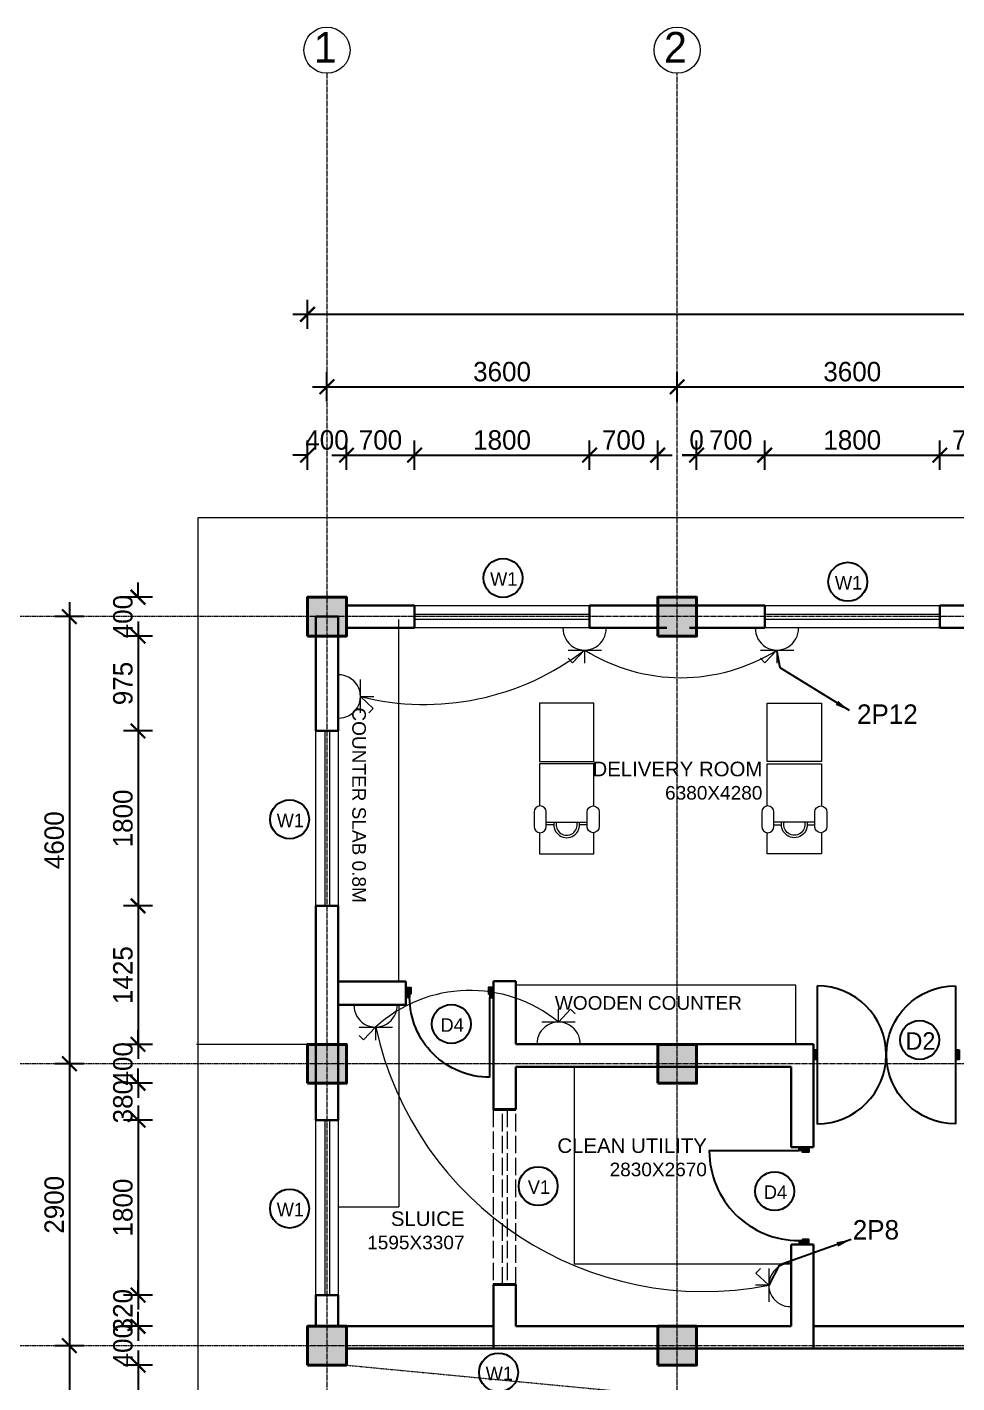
# Model space of a CAD drawing. Header units: inches. Extents: x -3071 to 2534411, y -17796 to 388172.
# Drawn here: x 1665563 to 1675120, y 304814 to 318760 of the extents above; entities that cross this region are included whole.
import ezdxf
from ezdxf.enums import TextEntityAlignment as Align

# ---------------------------------------------------------------- set-up
doc = ezdxf.new("R2010")
doc.units = ezdxf.units.IN
doc.header["$MEASUREMENT"] = 0
for name, pattern in [('ACAD_ISO08W100', [36, 24, -3, 6, -3]), ('DASHDOT2', [12.7, 6.35, -3.175, 0, -3.175]), ('DASHED', [0.75, 0.5, -0.25]), ('Hidden', [15, 12, -3])]:
    doc.linetypes.add(name, pattern=pattern)
for name, color, linetype, lineweight in [('001-Archi-Opening Tags', 14, 'Continuous', 25), ('002-Archi- Opening', 90, 'Continuous', 25), ('A .4 col', 5, 'Continuous', 40), ('A 0.09 Furniture', 30, 'Continuous', 5), ('A 0.13 dw', 3, 'Continuous', 13), ('A 0.13 fixed furniture', 10, 'Continuous', 13), ('A 0.13 IND DIM', 240, 'Continuous', 13), ('A 0.18 steps', 6, 'Continuous', 18), ('A 0.40 wall', 160, 'Continuous', 40), ('cen', 50, 'ACAD_ISO08W100', 5), ('dotted line', 1, 'DASHED', 9), ('Grid Tag', 6, 'Continuous', 20), ('p1 walls stone outline', 4, 'Continuous', 30), ('Power Sockets City supply', 141, 'Continuous', 13), ('section', 6, 'DASHDOT2', 20), ('text', 7, 'Continuous', 25)]:
    doc.layers.add(name, color=color, linetype=linetype, lineweight=lineweight)
doc.layers.add('Wires', color=1, linetype='Continuous')
doc.styles.add('AERIAL', font='arial.ttf', dxfattribs={"height": 10})
doc.styles.add('Archi 100', font='GOTHIC.TTF', dxfattribs={"height": 200})
doc.styles.add('CG', font='GOTHIC.TTF', dxfattribs={"height": 40})
doc.styles.get("Standard").update_dxf_attribs({"font": 'GOTHIC.TTF'})
doc.dimstyles.new('Archi 100', dxfattribs={"dimtxt": 200, "dimasz": 150, "dimexe": 150, "dimexo": 300, "dimgap": 50, "dimtad": 1, "dimdec": 0, "dimrnd": 5, "dimzin": 0, "dimdsep": 46, "dimtxsty": 'Archi 100', "dimblk": 'ARCHTICK', "dimcen": 0.09, "dimdle": 150, "dimclrd": 256, "dimclre": 256, "dimclrt": 256, "dimadec": 0, "dimazin": 0, "dimtfac": 1, "dimtdec": 0, "dimtix": 1, "dimtofl": 0, "dimtmove": 0, "dimatfit": 3, "dimfxl": 150, "dimfxlon": 1, "dimtolj": 1, "dimtzin": 0, "dimlwd": -1, "dimlwe": -1, "dimarcsym": 0})

# ---------------------------------------------------------------- blocks, each defined once
blk = doc.blocks.new('W2')
at = {"layer": 'A 0.13 dw'}
for points in [[(143910, 195589), (143910, 195359), (142110, 195359), (142110, 195589)], [(142110, 195446), (143910, 195446), (143910, 195496), (142110, 195496)]]:
    blk.add_lwpolyline(points, close=True, dxfattribs=at)
blk = doc.blocks.new('grid')
at = {"layer": 'Grid Tag', "linetype": 'Continuous', "ltscale": 30}
blk.add_circle((51, 48), 264, dxfattribs=at)
blk.add_attdef('GRID', (-143, -93), '', height=200)
blk = doc.blocks.new('table delivery brawn labs plan')
at = {"ltscale": 100}
blk.add_lwpolyline([(-280, 950), (280, 950), (280, 1550), (-280, 1550)], close=True, dxfattribs=at)
for points in [[(280, 493), (280, 925), (-280, 925), (-280, 493)], [(-210, 325), (210, 325)], [(-133, 300), (-210, 300)], [(210, 300), (133, 300)], [(-280, 219), (-280, 0), (280, 0), (280, 219)]]:
    blk.add_lwpolyline(points, dxfattribs=at)
for points in [[(-210, 281), (-210, 431, 1), (-335, 431), (-335, 281, 1)], [(210, 281), (210, 431, -1), (335, 431), (335, 281, -1)]]:
    blk.add_lwpolyline(points, format="xyb", close=True, dxfattribs=at)
for radius, start, end in [(133, 169.155, 10.845), (108, 166.5994, 13.4006)]:
    blk.add_arc((0, 300), radius, start, end, dxfattribs=at)
blk = doc.blocks.new('*U655')
at = {"ltscale": 100}
for points in [[(5, 50), (5, -50), (40, -50), (40, 50)], [(1460, 50), (1460, -50), (1495, -50), (1495, 50)]]:
    blk.add_hatch(color=256, dxfattribs=at).paths.add_polyline_path(points)
for points in [[(43, 705.5), (43, -705.5, 1)], [(1457, 705.5), (1457, -705.5, -1)]]:
    blk.add_lwpolyline(points, format="xyb", close=True, dxfattribs=at)
for points in [[(5, 50), (5, -50), (40, -50), (40, 50)], [(1460, 50), (1460, -50), (1495, -50), (1495, 50)]]:
    blk.add_lwpolyline(points, close=True)
blk = doc.blocks.new('*U659')
at = {"ltscale": 100}
for points in [[(5, 50), (5, -50), (55, -50), (55, 15), (40, 15), (40, 50)], [(895, 50), (895, -50), (845, -50), (845, 15), (860, 15), (860, 50)]]:
    blk.add_hatch(color=256, dxfattribs=at).paths.add_polyline_path(points)
blk.add_lwpolyline([(43, 50), (43, 864, -0.414214), (857, 50)], format="xyb", dxfattribs=at)
for points in [[(5, 50), (5, -50), (55, -50), (55, 15), (40, 15), (40, 50)], [(895, 50), (895, -50), (845, -50), (845, 15), (860, 15), (860, 50)]]:
    blk.add_lwpolyline(points, close=True)
blk = doc.blocks.new('VENT 1800')
at = {"layer": 'A 0.13 dw', "linetype": 'Hidden', "ltscale": 15}
for p, q in [((165850, 199351), (167650, 199351)), ((167650, 199258), (165850, 199258)), ((165850, 199208), (167650, 199208)), ((167650, 199121), (165850, 199121))]:
    blk.add_line(p, q, dxfattribs=at)
at = {"layer": 'A 0.40 wall', "ltscale": 15}
for p, q in [((165850, 199121), (165850, 199351)), ((167650, 199351), (167650, 199121)), ((165850, 199258), (165850, 199208)), ((167650, 199208), (167650, 199258))]:
    blk.add_line(p, q, dxfattribs=at)
blk = doc.blocks.new('*U654')
at = {"ltscale": 100}
for points in [[(5, 50), (5, -50), (55, -50), (55, 15), (40, 15), (40, 50)], [(995, 50), (995, -50), (945, -50), (945, 15), (960, 15), (960, 50)]]:
    blk.add_hatch(color=256, dxfattribs=at).paths.add_polyline_path(points)
blk.add_lwpolyline([(43, 50), (43, 964, -0.414214), (957, 50)], format="xyb", dxfattribs=at)
for points in [[(5, 50), (5, -50), (55, -50), (55, 15), (40, 15), (40, 50)], [(995, 50), (995, -50), (945, -50), (945, 15), (960, 15), (960, 50)]]:
    blk.add_lwpolyline(points, close=True)
blk = doc.blocks.new('window tag')
blk.add_circle((0, 0), 200)
at = {"style": 'Archi 100', "flags": 1}
for tag, p in [('WIDTH', (15, 174.5)), ('HEIGHT', (-4.5, -348.5))]:
    blk.add_attdef(tag, p, '', height=200, dxfattribs=at)
at = {"style": 'Archi 100'}
blk.add_attdef('SYMBOL', text='', height=200, dxfattribs=at).set_placement((8, -10.5), align=Align.MIDDLE_CENTER)
blk = doc.blocks.new('_ArchTick')
at = {"color": 0, "linetype": 'ByBlock', "const_width": 0.15}
blk.add_lwpolyline([(-0.5, -0.5), (0.5, 0.5)], dxfattribs=at)
blk = doc.blocks.new('*D1419')
at = {"transparency": 16777216}
for p, q in [((1668445, 314207), (1668445, 314507)), ((1668845, 314207), (1668845, 314507)), ((1668445, 314357), (1668295, 314357)), ((1668845, 314357), (1668995, 314357))]:
    blk.add_line(p, q, dxfattribs=at)
at = {"layer": 'Defpoints', "color": 0, "transparency": 16777216}
for p in [(1668845, 314357), (1668445, 312896), (1668845, 312896)]:
    blk.add_point(p, dxfattribs=at)
at = {"transparency": 16777216, "xscale": 150, "yscale": 150, "zscale": 150}
blk.add_blockref('_ArchTick', (1668445, 314357), dxfattribs=at)
at = {"transparency": 16777216, "xscale": 150, "yscale": 150, "zscale": 150, "rotation": 180}
blk.add_blockref('_ArchTick', (1668845, 314357), dxfattribs=at)
at = {"transparency": 16777216, "insert": (1668645, 314512), "char_height": 200, "attachment_point": 5, "style": 'Archi 100'}
blk.add_mtext('\\A1;400', dxfattribs=at)
blk = doc.blocks.new('*D1420')
at = {"transparency": 16777216}
for p, q in [((1668845, 314207), (1668845, 314507)), ((1669546, 314207), (1669546, 314507)), ((1668695, 314357), (1669696, 314357))]:
    blk.add_line(p, q, dxfattribs=at)
at = {"layer": 'Defpoints', "color": 0, "transparency": 16777216}
for p in [(1669546, 314357), (1668845, 312896), (1669546, 312811)]:
    blk.add_point(p, dxfattribs=at)
at = {"transparency": 16777216, "xscale": 150, "yscale": 150, "zscale": 150, "rotation": 180}
blk.add_blockref('_ArchTick', (1668845, 314357), dxfattribs=at)
at = {"transparency": 16777216, "xscale": 150, "yscale": 150, "zscale": 150}
blk.add_blockref('_ArchTick', (1669546, 314357), dxfattribs=at)
at = {"transparency": 16777216, "insert": (1669195, 314512), "char_height": 200, "attachment_point": 5, "style": 'Archi 100'}
blk.add_mtext('\\A1;700', dxfattribs=at)
blk = doc.blocks.new('*D1421')
at = {"transparency": 16777216}
for p, q in [((1669546, 314207), (1669546, 314507)), ((1671345, 314207), (1671345, 314507)), ((1669396, 314357), (1671495, 314357))]:
    blk.add_line(p, q, dxfattribs=at)
at = {"layer": 'Defpoints', "color": 0, "transparency": 16777216}
for p in [(1671345, 314357), (1669546, 312811), (1671345, 312811)]:
    blk.add_point(p, dxfattribs=at)
at = {"transparency": 16777216, "xscale": 150, "yscale": 150, "zscale": 150, "rotation": 180}
blk.add_blockref('_ArchTick', (1669546, 314357), dxfattribs=at)
at = {"transparency": 16777216, "xscale": 150, "yscale": 150, "zscale": 150}
blk.add_blockref('_ArchTick', (1671345, 314357), dxfattribs=at)
at = {"transparency": 16777216, "insert": (1670445, 314512), "char_height": 200, "attachment_point": 5, "style": 'Archi 100'}
blk.add_mtext('\\A1;1800', dxfattribs=at)
blk = doc.blocks.new('*D1422')
at = {"transparency": 16777216}
for p, q in [((1671345, 314207), (1671345, 314507)), ((1672045, 314207), (1672045, 314507)), ((1671195, 314357), (1672195, 314357))]:
    blk.add_line(p, q, dxfattribs=at)
at = {"layer": 'Defpoints', "color": 0, "transparency": 16777216}
for p in [(1672045, 314357), (1672045, 312896), (1671345, 312811)]:
    blk.add_point(p, dxfattribs=at)
at = {"transparency": 16777216, "xscale": 150, "yscale": 150, "zscale": 150, "rotation": 180}
blk.add_blockref('_ArchTick', (1671345, 314357), dxfattribs=at)
at = {"transparency": 16777216, "xscale": 150, "yscale": 150, "zscale": 150}
blk.add_blockref('_ArchTick', (1672045, 314357), dxfattribs=at)
at = {"transparency": 16777216, "insert": (1671695, 314512), "char_height": 200, "attachment_point": 5, "style": 'Archi 100'}
blk.add_mtext('\\A1;700', dxfattribs=at)
blk = doc.blocks.new('*D1423')
at = {"transparency": 16777216}
for p, q in [((1672445, 314207), (1672445, 314507)), ((1672445, 314207), (1672445, 314507)), ((1672445, 314357), (1672295, 314357)), ((1672445, 314357), (1672595, 314357))]:
    blk.add_line(p, q, dxfattribs=at)
at = {"layer": 'Defpoints', "color": 0, "transparency": 16777216}
for p in [(1672445, 314357), (1672445, 312896), (1672445, 312896)]:
    blk.add_point(p, dxfattribs=at)
at = {"transparency": 16777216, "xscale": 150, "yscale": 150, "zscale": 150}
blk.add_blockref('_ArchTick', (1672445, 314357), dxfattribs=at)
at = {"transparency": 16777216, "xscale": 150, "yscale": 150, "zscale": 150, "rotation": 180}
blk.add_blockref('_ArchTick', (1672445, 314357), dxfattribs=at)
at = {"transparency": 16777216, "insert": (1672445, 314512), "char_height": 200, "attachment_point": 5, "style": 'Archi 100'}
blk.add_mtext('\\A1;0', dxfattribs=at)
blk = doc.blocks.new('*D1424')
at = {"transparency": 16777216}
for p, q in [((1672445, 314207), (1672445, 314507)), ((1673145, 314207), (1673145, 314507)), ((1672295, 314357), (1673295, 314357))]:
    blk.add_line(p, q, dxfattribs=at)
at = {"layer": 'Defpoints', "color": 0, "transparency": 16777216}
for p in [(1673145, 314357), (1672445, 312896), (1673145, 312811)]:
    blk.add_point(p, dxfattribs=at)
at = {"transparency": 16777216, "xscale": 150, "yscale": 150, "zscale": 150, "rotation": 180}
blk.add_blockref('_ArchTick', (1672445, 314357), dxfattribs=at)
at = {"transparency": 16777216, "xscale": 150, "yscale": 150, "zscale": 150}
blk.add_blockref('_ArchTick', (1673145, 314357), dxfattribs=at)
at = {"transparency": 16777216, "insert": (1672795, 314512), "char_height": 200, "attachment_point": 5, "style": 'Archi 100'}
blk.add_mtext('\\A1;700', dxfattribs=at)
blk = doc.blocks.new('*D1425')
at = {"transparency": 16777216}
for p, q in [((1673145, 314207), (1673145, 314507)), ((1674945, 314207), (1674945, 314507)), ((1672995, 314357), (1675095, 314357))]:
    blk.add_line(p, q, dxfattribs=at)
at = {"layer": 'Defpoints', "color": 0, "transparency": 16777216}
for p in [(1674945, 314357), (1673145, 312811), (1674945, 312811)]:
    blk.add_point(p, dxfattribs=at)
at = {"transparency": 16777216, "xscale": 150, "yscale": 150, "zscale": 150, "rotation": 180}
blk.add_blockref('_ArchTick', (1673145, 314357), dxfattribs=at)
at = {"transparency": 16777216, "xscale": 150, "yscale": 150, "zscale": 150}
blk.add_blockref('_ArchTick', (1674945, 314357), dxfattribs=at)
at = {"transparency": 16777216, "insert": (1674045, 314512), "char_height": 200, "attachment_point": 5, "style": 'Archi 100'}
blk.add_mtext('\\A1;1800', dxfattribs=at)
blk = doc.blocks.new('*D1426')
at = {"transparency": 16777216}
for p, q in [((1674945, 314207), (1674945, 314507)), ((1675645, 314207), (1675645, 314507)), ((1674795, 314357), (1675795, 314357))]:
    blk.add_line(p, q, dxfattribs=at)
at = {"layer": 'Defpoints', "color": 0, "transparency": 16777216}
for p in [(1675645, 314357), (1675645, 312896), (1674945, 312811)]:
    blk.add_point(p, dxfattribs=at)
at = {"transparency": 16777216, "xscale": 150, "yscale": 150, "zscale": 150, "rotation": 180}
blk.add_blockref('_ArchTick', (1674945, 314357), dxfattribs=at)
at = {"transparency": 16777216, "xscale": 150, "yscale": 150, "zscale": 150}
blk.add_blockref('_ArchTick', (1675645, 314357), dxfattribs=at)
at = {"transparency": 16777216, "insert": (1675295, 314512), "char_height": 200, "attachment_point": 5, "style": 'Archi 100'}
blk.add_mtext('\\A1;700', dxfattribs=at)
blk = doc.blocks.new('*D1462')
at = {"transparency": 16777216}
for p, q in [((1668645, 314910), (1668645, 315210)), ((1672245, 314910), (1672245, 315210)), ((1668495, 315060), (1672395, 315060))]:
    blk.add_line(p, q, dxfattribs=at)
at = {"layer": 'Defpoints', "color": 0, "transparency": 16777216}
for p in [(1672245, 315060), (1668645, 312696), (1672245, 312696)]:
    blk.add_point(p, dxfattribs=at)
at = {"transparency": 16777216, "xscale": 150, "yscale": 150, "zscale": 150, "rotation": 180}
blk.add_blockref('_ArchTick', (1668645, 315060), dxfattribs=at)
at = {"transparency": 16777216, "xscale": 150, "yscale": 150, "zscale": 150}
blk.add_blockref('_ArchTick', (1672245, 315060), dxfattribs=at)
at = {"transparency": 16777216, "insert": (1670445, 315215), "char_height": 200, "attachment_point": 5, "style": 'Archi 100'}
blk.add_mtext('\\A1;3600', dxfattribs=at)
blk = doc.blocks.new('*D1463')
at = {"transparency": 16777216}
for p, q in [((1672245, 314910), (1672245, 315210)), ((1675845, 314910), (1675845, 315210)), ((1672095, 315060), (1675995, 315060))]:
    blk.add_line(p, q, dxfattribs=at)
at = {"layer": 'Defpoints', "color": 0, "transparency": 16777216}
for p in [(1675845, 315060), (1672245, 312696), (1675845, 312696)]:
    blk.add_point(p, dxfattribs=at)
at = {"transparency": 16777216, "xscale": 150, "yscale": 150, "zscale": 150, "rotation": 180}
blk.add_blockref('_ArchTick', (1672245, 315060), dxfattribs=at)
at = {"transparency": 16777216, "xscale": 150, "yscale": 150, "zscale": 150}
blk.add_blockref('_ArchTick', (1675845, 315060), dxfattribs=at)
at = {"transparency": 16777216, "insert": (1674045, 315215), "char_height": 200, "attachment_point": 5, "style": 'Archi 100'}
blk.add_mtext('\\A1;3600', dxfattribs=at)
blk = doc.blocks.new('*D1286')
at = {"transparency": 16777216}
for p, q in [((1668445, 315656), (1668445, 315956)), ((1707495, 315656), (1707495, 315956)), ((1668295, 315806), (1707645, 315806))]:
    blk.add_line(p, q, dxfattribs=at)
at = {"layer": 'Defpoints', "color": 0, "transparency": 16777216}
for p in [(1707495, 315806), (1668445, 312896), (1707495, 312896)]:
    blk.add_point(p, dxfattribs=at)
at = {"transparency": 16777216, "xscale": 150, "yscale": 150, "zscale": 150, "rotation": 180}
blk.add_blockref('_ArchTick', (1668445, 315806), dxfattribs=at)
at = {"transparency": 16777216, "xscale": 150, "yscale": 150, "zscale": 150}
blk.add_blockref('_ArchTick', (1707495, 315806), dxfattribs=at)
at = {"transparency": 16777216, "insert": (1687970, 315961), "char_height": 200, "attachment_point": 5, "style": 'Archi 100'}
blk.add_mtext('\\A1;39050', dxfattribs=at)
blk = doc.blocks.new('*D1473')
at = {"transparency": 16777216}
for p, q in [((1666703, 312896), (1666703, 313046)), ((1666853, 312896), (1666553, 312896)), ((1666853, 312496), (1666553, 312496)), ((1666703, 312496), (1666703, 312346))]:
    blk.add_line(p, q, dxfattribs=at)
at = {"layer": 'Defpoints', "color": 0, "transparency": 16777216}
for p in [(1668445, 312896), (1666703, 312496), (1668445, 312496)]:
    blk.add_point(p, dxfattribs=at)
at = {"transparency": 16777216, "xscale": 150, "yscale": 150, "zscale": 150}
for p, rotation in [((1666703, 312896), 270), ((1666703, 312496), 90)]:
    blk.add_blockref('_ArchTick', p, dxfattribs=dict(at, rotation=rotation))
at = {"transparency": 16777216, "insert": (1666548, 312696), "char_height": 200, "attachment_point": 5, "rotation": 90, "style": 'Archi 100'}
blk.add_mtext('\\A1;400', dxfattribs=at)
blk = doc.blocks.new('*D1474')
at = {"transparency": 16777216}
for p, q in [((1666703, 312646), (1666703, 311370)), ((1666853, 312496), (1666553, 312496)), ((1666853, 311520), (1666553, 311520))]:
    blk.add_line(p, q, dxfattribs=at)
at = {"layer": 'Defpoints', "color": 0, "transparency": 16777216}
for p in [(1668445, 312496), (1666703, 311520), (1668530, 311520)]:
    blk.add_point(p, dxfattribs=at)
at = {"transparency": 16777216, "xscale": 150, "yscale": 150, "zscale": 150}
for p, rotation in [((1666703, 312496), 90), ((1666703, 311520), 270)]:
    blk.add_blockref('_ArchTick', p, dxfattribs=dict(at, rotation=rotation))
at = {"transparency": 16777216, "insert": (1666548, 312008), "char_height": 200, "attachment_point": 5, "rotation": 90, "style": 'Archi 100'}
blk.add_mtext('\\A1;975', dxfattribs=at)
blk = doc.blocks.new('*D1475')
at = {"transparency": 16777216}
for p, q in [((1666703, 311670), (1666703, 309570)), ((1666853, 311520), (1666553, 311520)), ((1666853, 309720), (1666553, 309720))]:
    blk.add_line(p, q, dxfattribs=at)
at = {"layer": 'Defpoints', "color": 0, "transparency": 16777216}
for p in [(1668530, 311520), (1666703, 309720), (1668530, 309720)]:
    blk.add_point(p, dxfattribs=at)
at = {"transparency": 16777216, "xscale": 150, "yscale": 150, "zscale": 150}
for p, rotation in [((1666703, 311520), 90), ((1666703, 309720), 270)]:
    blk.add_blockref('_ArchTick', p, dxfattribs=dict(at, rotation=rotation))
at = {"transparency": 16777216, "insert": (1666548, 310620), "char_height": 200, "attachment_point": 5, "rotation": 90, "style": 'Archi 100'}
blk.add_mtext('\\A1;1800', dxfattribs=at)
blk = doc.blocks.new('*D1476')
at = {"transparency": 16777216}
for p, q in [((1666703, 309870), (1666703, 308146)), ((1666853, 309720), (1666553, 309720)), ((1666853, 308296), (1666553, 308296))]:
    blk.add_line(p, q, dxfattribs=at)
at = {"layer": 'Defpoints', "color": 0, "transparency": 16777216}
for p in [(1668530, 309720), (1666703, 308296), (1668445, 308296)]:
    blk.add_point(p, dxfattribs=at)
at = {"transparency": 16777216, "xscale": 150, "yscale": 150, "zscale": 150}
for p, rotation in [((1666703, 309720), 90), ((1666703, 308296), 270)]:
    blk.add_blockref('_ArchTick', p, dxfattribs=dict(at, rotation=rotation))
at = {"transparency": 16777216, "insert": (1666548, 309008), "char_height": 200, "attachment_point": 5, "rotation": 90, "style": 'Archi 100'}
blk.add_mtext('\\A1;1425', dxfattribs=at)
blk = doc.blocks.new('*D1477')
at = {"transparency": 16777216}
for p, q in [((1666703, 308296), (1666703, 308446)), ((1666853, 308296), (1666553, 308296)), ((1666853, 307896), (1666553, 307896)), ((1666703, 307896), (1666703, 307746))]:
    blk.add_line(p, q, dxfattribs=at)
at = {"layer": 'Defpoints', "color": 0, "transparency": 16777216}
for p in [(1668445, 308296), (1666703, 307896), (1668445, 307896)]:
    blk.add_point(p, dxfattribs=at)
at = {"transparency": 16777216, "xscale": 150, "yscale": 150, "zscale": 150}
for p, rotation in [((1666703, 308296), 270), ((1666703, 307896), 90)]:
    blk.add_blockref('_ArchTick', p, dxfattribs=dict(at, rotation=rotation))
at = {"transparency": 16777216, "insert": (1666548, 308096), "char_height": 200, "attachment_point": 5, "rotation": 90, "style": 'Archi 100'}
blk.add_mtext('\\A1;400', dxfattribs=at)
blk = doc.blocks.new('*D1478')
at = {"transparency": 16777216}
for p, q in [((1666703, 307896), (1666703, 308046)), ((1666853, 307896), (1666553, 307896)), ((1666853, 307517), (1666553, 307517)), ((1666703, 307517), (1666703, 307367))]:
    blk.add_line(p, q, dxfattribs=at)
at = {"layer": 'Defpoints', "color": 0, "transparency": 16777216}
for p in [(1668445, 307896), (1666703, 307517), (1668530, 307517)]:
    blk.add_point(p, dxfattribs=at)
at = {"transparency": 16777216, "xscale": 150, "yscale": 150, "zscale": 150}
for p, rotation in [((1666703, 307896), 270), ((1666703, 307517), 90)]:
    blk.add_blockref('_ArchTick', p, dxfattribs=dict(at, rotation=rotation))
at = {"transparency": 16777216, "insert": (1666548, 307706), "char_height": 200, "attachment_point": 5, "rotation": 90, "style": 'Archi 100'}
blk.add_mtext('\\A1;380', dxfattribs=at)
blk = doc.blocks.new('*D1479')
at = {"transparency": 16777216}
for p, q in [((1666703, 307667), (1666703, 305567)), ((1666853, 307517), (1666553, 307517)), ((1666853, 305717), (1666553, 305717))]:
    blk.add_line(p, q, dxfattribs=at)
at = {"layer": 'Defpoints', "color": 0, "transparency": 16777216}
for p in [(1668530, 307517), (1666703, 305717), (1668530, 305717)]:
    blk.add_point(p, dxfattribs=at)
at = {"transparency": 16777216, "xscale": 150, "yscale": 150, "zscale": 150}
for p, rotation in [((1666703, 307517), 90), ((1666703, 305717), 270)]:
    blk.add_blockref('_ArchTick', p, dxfattribs=dict(at, rotation=rotation))
at = {"transparency": 16777216, "insert": (1666548, 306617), "char_height": 200, "attachment_point": 5, "rotation": 90, "style": 'Archi 100'}
blk.add_mtext('\\A1;1800', dxfattribs=at)
blk = doc.blocks.new('*D1480')
at = {"transparency": 16777216}
for p, q in [((1666703, 305717), (1666703, 305867)), ((1666853, 305717), (1666553, 305717)), ((1666853, 305396), (1666553, 305396)), ((1666703, 305396), (1666703, 305246))]:
    blk.add_line(p, q, dxfattribs=at)
at = {"layer": 'Defpoints', "color": 0, "transparency": 16777216}
for p in [(1668530, 305717), (1666703, 305396), (1668445, 305396)]:
    blk.add_point(p, dxfattribs=at)
at = {"transparency": 16777216, "xscale": 150, "yscale": 150, "zscale": 150}
for p, rotation in [((1666703, 305717), 270), ((1666703, 305396), 90)]:
    blk.add_blockref('_ArchTick', p, dxfattribs=dict(at, rotation=rotation))
at = {"transparency": 16777216, "insert": (1666548, 305556), "char_height": 200, "attachment_point": 5, "rotation": 90, "style": 'Archi 100'}
blk.add_mtext('\\A1;320', dxfattribs=at)
blk = doc.blocks.new('*D1481')
at = {"transparency": 16777216}
for p, q in [((1666703, 305396), (1666703, 305546)), ((1666853, 305396), (1666553, 305396)), ((1666853, 304996), (1666553, 304996)), ((1666703, 304996), (1666703, 304846))]:
    blk.add_line(p, q, dxfattribs=at)
at = {"layer": 'Defpoints', "color": 0, "transparency": 16777216}
for p in [(1668445, 305396), (1666703, 304996), (1668445, 304996)]:
    blk.add_point(p, dxfattribs=at)
at = {"transparency": 16777216, "xscale": 150, "yscale": 150, "zscale": 150}
for p, rotation in [((1666703, 305396), 270), ((1666703, 304996), 90)]:
    blk.add_blockref('_ArchTick', p, dxfattribs=dict(at, rotation=rotation))
at = {"transparency": 16777216, "insert": (1666548, 305196), "char_height": 200, "attachment_point": 5, "rotation": 90, "style": 'Archi 100'}
blk.add_mtext('\\A1;400', dxfattribs=at)
blk = doc.blocks.new('*D1482')
at = {"transparency": 16777216}
for p, q in [((1666703, 305146), (1666703, 303016)), ((1666853, 304996), (1666553, 304996)), ((1666853, 303166), (1666553, 303166))]:
    blk.add_line(p, q, dxfattribs=at)
at = {"layer": 'Defpoints', "color": 0, "transparency": 16777216}
for p in [(1668445, 304996), (1666703, 303166), (1668473, 303166)]:
    blk.add_point(p, dxfattribs=at)
at = {"transparency": 16777216, "xscale": 150, "yscale": 150, "zscale": 150}
for p, rotation in [((1666703, 304996), 90), ((1666703, 303166), 270)]:
    blk.add_blockref('_ArchTick', p, dxfattribs=dict(at, rotation=rotation))
at = {"transparency": 16777216, "insert": (1666548, 304081), "char_height": 200, "attachment_point": 5, "rotation": 90, "style": 'Archi 100'}
blk.add_mtext('\\A1;1830', dxfattribs=at)
blk = doc.blocks.new('*D1488')
at = {"transparency": 16777216}
for p, q in [((1665997, 312846), (1665997, 307946)), ((1666147, 312696), (1665847, 312696)), ((1666147, 308096), (1665847, 308096))]:
    blk.add_line(p, q, dxfattribs=at)
at = {"layer": 'Defpoints', "color": 0, "transparency": 16777216}
for p in [(1668645, 312696), (1665997, 308096), (1668645, 308096)]:
    blk.add_point(p, dxfattribs=at)
at = {"transparency": 16777216, "xscale": 150, "yscale": 150, "zscale": 150}
for p, rotation in [((1665997, 312696), 90), ((1665997, 308096), 270)]:
    blk.add_blockref('_ArchTick', p, dxfattribs=dict(at, rotation=rotation))
at = {"transparency": 16777216, "insert": (1665842, 310396), "char_height": 200, "attachment_point": 5, "rotation": 90, "style": 'Archi 100'}
blk.add_mtext('\\A1;4600', dxfattribs=at)
blk = doc.blocks.new('*D1489')
at = {"transparency": 16777216}
for p, q in [((1665997, 308246), (1665997, 305046)), ((1666147, 308096), (1665847, 308096)), ((1666147, 305196), (1665847, 305196))]:
    blk.add_line(p, q, dxfattribs=at)
at = {"layer": 'Defpoints', "color": 0, "transparency": 16777216}
for p in [(1668645, 308096), (1665997, 305196), (1668645, 305196)]:
    blk.add_point(p, dxfattribs=at)
at = {"transparency": 16777216, "xscale": 150, "yscale": 150, "zscale": 150}
for p, rotation in [((1665997, 308096), 90), ((1665997, 305196), 270)]:
    blk.add_blockref('_ArchTick', p, dxfattribs=dict(at, rotation=rotation))
at = {"transparency": 16777216, "insert": (1665842, 306646), "char_height": 200, "attachment_point": 5, "rotation": 90, "style": 'Archi 100'}
blk.add_mtext('\\A1;2900', dxfattribs=at)
blk = doc.blocks.new('*D1490')
at = {"transparency": 16777216}
for p, q in [((1665997, 305346), (1665997, 300446)), ((1666147, 305196), (1665847, 305196)), ((1665997, 300596), (1666147, 300596))]:
    blk.add_line(p, q, dxfattribs=at)
at = {"layer": 'Defpoints', "color": 0, "transparency": 16777216}
for p in [(1668645, 305196), (1665997, 300596), (1665997, 300596)]:
    blk.add_point(p, dxfattribs=at)
at = {"transparency": 16777216, "xscale": 150, "yscale": 150, "zscale": 150}
for p, rotation in [((1665997, 305196), 90), ((1665997, 300596), 270)]:
    blk.add_blockref('_ArchTick', p, dxfattribs=dict(at, rotation=rotation))
at = {"transparency": 16777216, "insert": (1665842, 302896), "char_height": 200, "attachment_point": 5, "rotation": 90, "style": 'Archi 100'}
blk.add_mtext('\\A1;4600', dxfattribs=at)
blk = doc.blocks.new('*D1269')
at = {"transparency": 16777216}
for p, q in [((1665107, 313046), (1665107, 298591)), ((1665257, 312896), (1664957, 312896)), ((1665257, 298741), (1664957, 298741))]:
    blk.add_line(p, q, dxfattribs=at)
at = {"layer": 'Defpoints', "color": 0, "transparency": 16777216}
for p in [(1668486, 312896), (1665107, 298741), (1668472, 298741)]:
    blk.add_point(p, dxfattribs=at)
at = {"transparency": 16777216, "xscale": 150, "yscale": 150, "zscale": 150}
for p, rotation in [((1665107, 312896), 90), ((1665107, 298741), 270)]:
    blk.add_blockref('_ArchTick', p, dxfattribs=dict(at, rotation=rotation))
at = {"transparency": 16777216, "insert": (1664952, 305819), "char_height": 200, "attachment_point": 5, "rotation": 90, "style": 'Archi 100'}
blk.add_mtext('\\A1;14155', dxfattribs=at)
blk = doc.blocks.new('*D1627')
at = {"transparency": 16777216}
for p, q in [((1765924, 312897), (1765924, 313047)), ((1765774, 312897), (1766074, 312897)), ((1765774, 312516), (1766074, 312516)), ((1765924, 312516), (1765924, 312366))]:
    blk.add_line(p, q, dxfattribs=at)
at = {"layer": 'Defpoints', "color": 0, "transparency": 16777216}
for p in [(1764300, 312897), (0, 312516), (1765924, 312516)]:
    blk.add_point(p, dxfattribs=at)
at = {"transparency": 16777216, "xscale": 150, "yscale": 150, "zscale": 150}
for p, rotation in [((1765924, 312897), 270), ((1765924, 312516), 90)]:
    blk.add_blockref('_ArchTick', p, dxfattribs=dict(at, rotation=rotation))
at = {"transparency": 16777216, "insert": (1765769, 312706), "char_height": 200, "attachment_point": 5, "rotation": 90, "style": 'Archi 100'}
blk.add_mtext('\\A1;380', dxfattribs=at)
blk = doc.blocks.new('*D1628')
at = {"transparency": 16777216}
for p, q in [((1623, 312666), (1623, 308147)), ((1473, 312516), (1773, 312516)), ((1773, 308297), (1473, 308297))]:
    blk.add_line(p, q, dxfattribs=at)
at = {"layer": 'Defpoints', "color": 0, "transparency": 16777216}
for p in [(0, 312516), (1623, 308297), (1764300, 308297)]:
    blk.add_point(p, dxfattribs=at)
at = {"transparency": 16777216, "xscale": 150, "yscale": 150, "zscale": 150}
for p, rotation in [((1623, 312516), 90), ((1623, 308297), 270)]:
    blk.add_blockref('_ArchTick', p, dxfattribs=dict(at, rotation=rotation))
at = {"transparency": 16777216, "insert": (1468, 310406), "char_height": 200, "attachment_point": 5, "rotation": 90, "style": 'Archi 100'}
blk.add_mtext('\\A1;4220', dxfattribs=at)
blk = doc.blocks.new('15A N soc')
at = {"layer": 'Power Sockets City supply', "color": 244, "lineweight": 13, "true_color": 0x991b1e}
for p, q in [((52222.5612, 99516.2064), (52222.5611, 99516.2603)), ((52222.5612, 99516.2064), (52222.6099, 99516.2585)), ((52222.6099, 99516.2585), (52222.6282, 99516.2401)), ((52222.6282, 99516.2064), (52222.4926, 99516.2064)), ((52222.4338, 99516.1156), (52222.6863, 99516.1156))]:
    blk.add_line(p, q, dxfattribs=at)
blk.add_arc((52222.5612, 99516.1182), 0.0881, 358.32, 181.68, dxfattribs=at)

msp = doc.modelspace()

# ---------------------------------------------------------------- hatches: boundary and pattern name
at = {"layer": 'A .4 col', "linetype": 'Continuous'}
h = msp.add_hatch(color=256, dxfattribs=at)
h.dxf.hatch_style = 1
h.paths.add_polyline_path([(1668445.4, 312496.01), (1668845.4, 312496.01), (1668845.4, 312896.01), (1668445.4, 312896.01)])
h = msp.add_hatch(color=256, dxfattribs=at)
h.dxf.hatch_style = 1
h.paths.add_polyline_path([(1672045.4, 312496.01), (1672445.4, 312496.01), (1672445.4, 312896.01), (1672045.4, 312896.01)])
h = msp.add_hatch(color=256, dxfattribs=at)
h.dxf.hatch_style = 1
h.paths.add_polyline_path([(1668445.4, 307896.01), (1668845.4, 307896.01), (1668845.4, 308296.01), (1668445.4, 308296.01)])
h = msp.add_hatch(color=256, dxfattribs=at)
h.dxf.hatch_style = 1
h.paths.add_polyline_path([(1672045.4, 307896.01), (1672445.4, 307896.01), (1672445.4, 308296.01), (1672045.4, 308296.01)])
h = msp.add_hatch(color=256, dxfattribs=at)
h.dxf.hatch_style = 1
h.paths.add_polyline_path([(1668445.4, 304996.01), (1668845.4, 304996.01), (1668845.4, 305396.01), (1668445.4, 305396.01)])
h = msp.add_hatch(color=256, dxfattribs=at)
h.dxf.hatch_style = 1
h.paths.add_polyline_path([(1672045.4, 304996.01), (1672445.4, 304996.01), (1672445.4, 305396.01), (1672045.4, 305396.01)])

# ---------------------------------------------------------------- linework, layer by layer
for points in [[(1668445.4, 312496.01), (1668845.4, 312496.01), (1668845.4, 312896.01), (1668445.4, 312896.01)], [(1672045.4, 312496.01), (1672445.4, 312496.01), (1672445.4, 312896.01), (1672045.4, 312896.01)], [(1668445.4, 307896.01), (1668845.4, 307896.01), (1668845.4, 308296.01), (1668445.4, 308296.01)], [(1672045.4, 307896.01), (1672445.4, 307896.01), (1672445.4, 308296.01), (1672045.4, 308296.01)], [(1668445.4, 304996.01), (1668845.4, 304996.01), (1668845.4, 305396.01), (1668445.4, 305396.01)], [(1672045.4, 304996.01), (1672445.4, 304996.01), (1672445.4, 305396.01), (1672045.4, 305396.01)]]:
    msp.add_lwpolyline(points, close=True, dxfattribs=at)
at = {"layer": 'A 0.13 fixed furniture'}
for p, q in [((1669385.4, 308947.63), (1669385.4, 312666.25)), ((1673464.41, 308906.25), (1670585.4, 308906.25)), ((1673464.41, 308306.25), (1673464.41, 308906.25)), ((1669385.4, 308702.64), (1669385.4, 306624)), ((1671185.4, 308066.25), (1671185.4, 306033.62)), ((1668765.4, 306624), (1669385.4, 306624)), ((1673415.4, 306033.62), (1671185.4, 306033.62))]:
    msp.add_line(p, q, dxfattribs=at)
at = {"layer": 'A 0.18 steps'}
msp.add_line((1668530.44, 308296.01), (1667305.59, 308296.01), dxfattribs=at)
at = {"layer": 'cen', "ltscale": 2}
for p, q in [((1668645.4, 318285.53), (1668645.4, 291341.37)), ((1672245.4, 291341.37), (1672245.4, 318285.53)), ((1711810.4, 312696.01), (1664130.4, 312696.01)), ((1711810.4, 308096.01), (1664130.4, 308096.01)), ((1711810.4, 305196.01), (1664130.4, 305196.01))]:
    msp.add_line(p, q, dxfattribs=at)
at = {"layer": 'dotted line', "linetype": 'Continuous', "ltscale": 1000}
for p, q in [((1687995.4, 313711.02), (1667318.6, 313711.02)), ((1667318.6, 313711.02), (1667318.6, 297641.02))]:
    msp.add_line(p, q, dxfattribs=at)
at = {"layer": 'p1 walls stone outline'}
for p, q in [((1668530.4, 312696.01), (1668530.4, 311520.32)), ((1668530.4, 312696.01), (1668760.4, 312696.01)), ((1668760.4, 312696.01), (1668760.4, 311520.32)), ((1668845.4, 312581.01), (1668845.4, 312811.01)), ((1669545.4, 312811.01), (1668845.4, 312811.01)), ((1669545.4, 312581.01), (1669545.4, 312811.01)), ((1672045.44, 312811.01), (1671345.4, 312811.01)), ((1671345.4, 312811.01), (1671345.4, 312581.01)), ((1673145.46, 312811.01), (1672045.4, 312811.01)), ((1672045.4, 312581.01), (1672045.4, 312811.01)), ((1672045.4, 312581.01), (1672045.4, 312811.01)), ((1673145.46, 312811.01), (1673145.46, 312581.01)), ((1676045.4, 312811.01), (1674945.34, 312811.01)), ((1674945.34, 312581.01), (1674945.34, 312811.01)), ((1669545.4, 312581.01), (1668845.4, 312581.01)), ((1672045.44, 312581.01), (1671345.4, 312581.01)), ((1672140.4, 312581.01), (1672045.4, 312581.01)), ((1673145.46, 312581.01), (1672370.4, 312581.01)), ((1676045.4, 312581.01), (1674945.34, 312581.01)), ((1668530.4, 311520.32), (1668760.4, 311520.32)), ((1668530.4, 309720.44), (1668530.4, 307896.01)), ((1668530.4, 309720.44), (1668760.4, 309720.44)), ((1668760.4, 309720.44), (1668760.4, 307896.01)), ((1668760.4, 308942.64), (1669456.58, 308942.64)), ((1669456.58, 308942.64), (1669456.58, 308702.64)), ((1670355.4, 308946.63), (1670355.4, 308452.63)), ((1670355.4, 308946.63), (1670585.4, 308946.63)), ((1670585.4, 308296.25), (1670585.4, 308946.63)), ((1669456.58, 308702.64), (1668760.4, 308702.64)), ((1670355.4, 307624.92), (1670355.4, 308524.34)), ((1673645.4, 308296.25), (1670585.4, 308296.25)), ((1673645.4, 307238.36), (1673645.4, 308296.25)), ((1670585.4, 308066.25), (1671775.77, 308066.25)), ((1670585.4, 308066.25), (1670585.4, 307624.92)), ((1671775.77, 308066.25), (1673415.4, 308066.25)), ((1673415.4, 307238.36), (1673415.4, 308066.25)), ((1668530.4, 307896.01), (1668530.4, 307516.57)), ((1668530.4, 307896.01), (1668760.4, 307896.01)), ((1668760.4, 307896.01), (1668760.4, 307516.57)), ((1668530.4, 307516.57), (1668760.4, 307516.57)), ((1673415.4, 307238.36), (1673645.4, 307238.36)), ((1673415.4, 305396.25), (1673415.4, 306238.36)), ((1673415.4, 306238.36), (1673645.4, 306238.36)), ((1673645.4, 306238.36), (1673645.4, 306128.62)), ((1673645.4, 306128.62), (1673645.4, 305166.25)), ((1668530.4, 305716.69), (1668530.4, 305396.01)), ((1668530.4, 305716.69), (1668760.4, 305716.69)), ((1668760.4, 305716.69), (1668760.4, 305396.01)), ((1670355.4, 305825.04), (1670355.4, 305166.25)), ((1670585.4, 305825.04), (1670585.4, 305396.25)), ((1668530.4, 305396.01), (1668760.4, 305396.01)), ((1670355.4, 305396.25), (1668845.4, 305396.25)), ((1673415.4, 305396.25), (1670585.4, 305396.25)), ((1673645.4, 305396.01), (1676702.02, 305396.01)), ((1670355.4, 305166.25), (1668845.4, 305166.25)), ((1673645.4, 305166.25), (1670355.4, 305166.25)), ((1672445.4, 305166.01), (1676702.02, 305166.01))]:
    msp.add_line(p, q, dxfattribs=at)
at = {"layer": 'section'}
msp.add_line((1668845.4, 304996.01), (1687995.55, 303166.01), dxfattribs=at)
at = {"layer": 'Wires', "color": 2, "lineweight": 9}
for centre, radius, start, end in [((1669648.9, 314489.71), 2697.14, 255.845488, 307.574703), ((1672282.94, 313925.48), 1857.51, 237.892973, 302.107027), ((1670115.2, 307411.31), 1438.81, 50.729871, 132.407118), ((1672519.74, 309204.16), 3451, 192.220252, 281.139196)]:
    msp.add_arc(centre, radius, start, end, dxfattribs=at)

# ---------------------------------------------------------------- block references
ref = msp.add_blockref('grid', (1668599.17, 318479.72), dxfattribs=dict(xscale=0.8987445155798923, yscale=0.8987445155798923, zscale=0.8987445155798923))
ref.add_attrib('GRID', '1', (1668510.64, 318395.93), dxfattribs={"height": 314.56})
ref = msp.add_blockref('grid', (1672199.17, 318479.72), dxfattribs=dict(xscale=0.8987445155798923, yscale=0.8987445155798923, zscale=0.8987445155798923))
ref.add_attrib('GRID', '2', (1672110.64, 318395.93), dxfattribs={"height": 314.56})
at = {"layer": '001-Archi-Opening Tags'}
ref = msp.add_blockref('window tag', (1670454.41, 313093.64), dxfattribs=at)
ref.add_attrib('SYMBOL', 'W1', dxfattribs={"layer": '0', "height": 140, "style": 'CG'}).set_placement((1670462.41, 313083.14), align=Align.MIDDLE_CENTER)
ref = msp.add_blockref('window tag', (1673998.79, 313054.64), dxfattribs=at)
ref.add_attrib('SYMBOL', 'W1', dxfattribs={"layer": '0', "height": 140, "style": 'CG'}).set_placement((1674006.79, 313044.14), align=Align.MIDDLE_CENTER)
ref = msp.add_blockref('window tag', (1668260.87, 310610.53), dxfattribs=at)
ref.add_attrib('SYMBOL', 'W1', dxfattribs={"layer": '0', "height": 140, "style": 'CG'}).set_placement((1668268.87, 310600.03), align=Align.MIDDLE_CENTER)
ref = msp.add_blockref('window tag', (1669924.06, 308505.29), dxfattribs=at)
ref.add_attrib('SYMBOL', 'D4', dxfattribs={"layer": '0', "height": 140, "style": 'CG'}).set_placement((1669932.06, 308494.79), align=Align.MIDDLE_CENTER)
ref = msp.add_blockref('window tag', (1674737.83, 308340.82), dxfattribs=at)
ref.add_attrib('SYMBOL', 'D2', dxfattribs={"layer": '0', "height": 180, "style": 'CG'}).set_placement((1674745.83, 308330.32), align=Align.MIDDLE_CENTER)
ref = msp.add_blockref('window tag', (1670816, 306837.47), dxfattribs=at)
ref.add_attrib('SYMBOL', 'V1', dxfattribs={"layer": '0', "height": 140, "style": 'CG'}).set_placement((1670824, 306826.97), align=Align.MIDDLE_CENTER)
ref = msp.add_blockref('window tag', (1673247.66, 306785.93), dxfattribs=at)
ref.add_attrib('SYMBOL', 'D4', dxfattribs={"layer": '0', "height": 140, "style": 'CG'}).set_placement((1673255.66, 306775.43), align=Align.MIDDLE_CENTER)
ref = msp.add_blockref('window tag', (1668260.87, 306606.78), dxfattribs=at)
ref.add_attrib('SYMBOL', 'W1', dxfattribs={"layer": '0', "height": 140, "style": 'CG'}).set_placement((1668268.87, 306596.28), align=Align.MIDDLE_CENTER)
ref = msp.add_blockref('window tag', (1670408.97, 304920.59), dxfattribs=at)
ref.add_attrib('SYMBOL', 'W1', dxfattribs={"layer": '0', "height": 140, "style": 'CG'}).set_placement((1670416.97, 304910.09), align=Align.MIDDLE_CENTER)
at = {"layer": '002-Archi- Opening'}
for name, p, xscale, yscale, zscale, rotation in [('*U659', (1670360.4, 308829.94), 1.009854861433269, 1.009854861427416, 1.009854861427416, 180), ('*U654', (1673549.26, 307243.41), -1.010101010102517, 1.010101010102517, 1.010101010102517, 90)]:
    msp.add_blockref(name, p, dxfattribs=dict(at, xscale=xscale, yscale=yscale, zscale=zscale, rotation=rotation))
at = {"layer": '002-Archi- Opening', "xscale": -1.006711409398122, "yscale": 1.006711409398122, "zscale": 1.006711409398122}
msp.add_blockref('*U655', (1675150.43, 308189.05), dxfattribs=at)
at = {"layer": 'A 0.09 Furniture', "linetype": 'Continuous'}
msp.add_blockref('table delivery brawn labs plan', (1671109.82, 310254.97), dxfattribs=at)
at = {"layer": 'A 0.09 Furniture', "linetype": 'Continuous', "xscale": -1}
msp.add_blockref('table delivery brawn labs plan', (1673449.82, 310254.97), dxfattribs=at)
at = {"layer": 'A 0.13 IND DIM'}
for p in [(1527435.25, 117222.41), (1531035.19, 117222.41)]:
    msp.add_blockref('W2', p, dxfattribs=at)
at = {"layer": 'A 0.13 IND DIM', "rotation": 90}
for p in [(1864119, 167610.17), (1864119, 163606.42)]:
    msp.add_blockref('W2', p, dxfattribs=at)
at = {"layer": 'p1 walls stone outline', "xscale": -1, "rotation": 90}
msp.add_blockref('VENT 1800', (1869706.11, 473475.13), dxfattribs=at)
at = {"layer": 'Power Sockets City supply', "lineweight": 0, "xscale": 2523.339306174504, "yscale": 2523.339306174504, "zscale": 2523.339306174504}
for p, rotation in [((133446534.95, 251425507.18), 180), ((133448511.56, 251425507.18), 180), ((-249444165.76, 132087115.79), 270), ((133444386.21, 251421628.8), 180), ((252786341.56, -131469421.11), 90)]:
    msp.add_blockref('15A N soc', p, dxfattribs=dict(at, rotation=rotation))
msp.add_blockref('15A N soc', (-130104215.41, -250804629.92), dxfattribs=at)

# ---------------------------------------------------------------- texts
at = {"layer": 'text', "insert": (1668903.04, 311762.05), "char_height": 140, "width": 14192.8258, "attachment_point": 7, "rotation": 270, "style": 'AERIAL'}
msp.add_mtext('COUNTER SLAB 0.8M', dxfattribs=at)
at = {"layer": 'text', "width": 14192.8258, "attachment_point": 3, "style": 'AERIAL'}
for s, insert, char_height in [('DELIVERY ROOM\\P{\\H0.75x;        \\H1.244x;   6380X4280}', (1673120.93, 311203.66), 150), ('WOODEN COUNTER', (1672910.91, 308791.88), 140), ('CLEAN UTILITY\\P{\\H0.75x;       \\H1.244x;2830X2670}', (1672550.76, 307328.9), 150), ('  SLUICE\\P{\\H0.9333x;1595X3307}', (1670058.95, 306577.77), 150)]:
    msp.add_mtext(s, dxfattribs=dict(at, insert=insert, char_height=char_height))
at = {"layer": 'Wires', "lineweight": 9, "char_height": 200, "attachment_point": 1, "style": 'CG'}
for s, insert in [('2P12', (1674093.93, 311792.84)), ('2P8', (1674050.09, 306488.24))]:
    msp.add_mtext_dynamic_manual_height_columns(s, width=291.9664, gutter_width=300, heights=[0], dxfattribs=dict(at, insert=insert))

# ---------------------------------------------------------------- dimensions: what is measured, and where the dimension line sits
for base, p1, p2, picture, middle in [((1707495.4, 315805.58), (1668445.4, 312896.01), (1707495.4, 312896.01), '*D1286', (1687970.4, 315960.61)), ((1672245.4, 315060.04), (1668645.4, 312696.01), (1672245.4, 312696.01), '*D1462', (1670445.4, 315215.07)), ((1668845.4, 314357.25), (1668445.4, 312896.01), (1668845.4, 312896.01), '*D1419', (1668645.4, 314512.28))]:
    dim = msp.add_linear_dim(base=base, p1=p1, p2=p2, dimstyle='Archi 100')
    dim.commit()
    dim.dimension.update_dxf_attribs({"geometry": picture, "text_midpoint": middle})
for base, p1, p2, picture, middle in [((1675845.4, 315060.04), (1672245.4, 312696.01), (1675845.4, 312696.01), '*D1463', (1674045.4, 315215.07)), ((1669545.52, 314357.25), (1668845.4, 312896.01), (1669545.52, 312811.01), '*D1420', (1669195.46, 314512.28)), ((1671345.4, 314357.25), (1669545.52, 312811.01), (1671345.4, 312811.01), '*D1421', (1670445.46, 314512.28)), ((1672045.4, 314357.25), (1671345.4, 312811.01), (1672045.4, 312896.01), '*D1422', (1671695.4, 314512.28)), ((1672445.3987522, 314357.24865685), (1672445.3987522, 312896.01255914), (1672445.3987522, 312896.01255914), '*D1423', (1672445.3987522, 314512.27924829)), ((1673145.46, 314357.25), (1672445.4, 312896.01), (1673145.46, 312811.01), '*D1424', (1672795.43, 314512.28)), ((1674945.34, 314357.25), (1673145.46, 312811.01), (1674945.34, 312811.01), '*D1425', (1674045.4, 314512.28)), ((1675645.4, 314357.25), (1674945.34, 312811.01), (1675645.4, 312896.01), '*D1426', (1675295.37, 314512.28))]:
    dim = msp.add_linear_dim(base=base, p1=p1, p2=p2, dimstyle='Archi 100', override={"dimtmove": 1})
    dim.commit()
    dim.dimension.update_dxf_attribs({"geometry": picture, "text_midpoint": middle})
for base, p1, p2, picture, middle in [((1765923.68, 312515.96), (1764300.46, 312896.78), (0, 312515.96), '*D1627', (1765768.65, 312706.37)), ((1665107.14, 298741.02), (1668486.37, 312896.01), (1668471.52, 298741.02), '*D1269', (1664952.11, 305818.52)), ((1666703.42, 312496.01), (1668445.4, 312896.01), (1668445.4, 312496.01), '*D1473', (1666548.39, 312696.01)), ((1665997.48, 308096.01), (1668645.4, 312696.01), (1668645.4, 308096.01), '*D1488', (1665842.45, 310396.01))]:
    dim = msp.add_linear_dim(base=base, p1=p1, p2=p2, angle=90, dimstyle='Archi 100')
    dim.commit()
    dim.dimension.update_dxf_attribs({"geometry": picture, "text_midpoint": middle})
for base, p1, p2, picture, middle in [((1623.21, 308296.78), (0, 312515.96), (1764300.46, 308296.78), '*D1628', (1468.18, 310406.37)), ((1666703.42, 311520.32), (1668445.4, 312496.01), (1668530.4, 311520.32), '*D1474', (1666548.39, 312008.17)), ((1666703.42, 309720.44), (1668530.4, 311520.32), (1668530.4, 309720.44), '*D1475', (1666548.39, 310620.38)), ((1666703.42, 308296.01), (1668530.4, 309720.44), (1668445.4, 308296.01), '*D1476', (1666548.39, 309008.23)), ((1666703.42, 307896.01), (1668445.4, 308296.01), (1668445.4, 307896.01), '*D1477', (1666548.39, 308096.01)), ((1665997.48, 305196.01), (1668645.4, 308096.01), (1668645.4, 305196.01), '*D1489', (1665842.45, 306646.01)), ((1666703.42, 307516.57), (1668445.4, 307896.01), (1668530.4, 307516.57), '*D1478', (1666548.39, 307706.29)), ((1666703.42, 305716.69), (1668530.4, 307516.57), (1668530.4, 305716.69), '*D1479', (1666548.39, 306616.63)), ((1666703.42, 305396.01), (1668530.4, 305716.69), (1668445.4, 305396.01), '*D1480', (1666548.39, 305556.35)), ((1666703.42, 304996.01), (1668445.4, 305396.01), (1668445.4, 304996.01), '*D1481', (1666548.39, 305196.01)), ((1665997.48, 300596.02), (1668645.4, 305196.01), (1665997.48, 300596.02), '*D1490', (1665842.45, 302896.01)), ((1666703.42, 303166.01), (1668445.4, 304996.01), (1668473.32, 303166.01), '*D1482', (1666548.39, 304081.01))]:
    dim = msp.add_linear_dim(base=base, p1=p1, p2=p2, angle=90, dimstyle='Archi 100', override={"dimtmove": 1})
    dim.commit()
    dim.dimension.update_dxf_attribs({"geometry": picture, "text_midpoint": middle})

# ---------------------------------------------------------------- leaders
at = {"layer": 'Defpoints'}
for points in [[(1674015.39, 311729.35), (1673303.17, 312168.25), (1673270.22, 312352.06)], [(1674032.6, 306288.04), (1673293.82, 306025.04), (1673186.45, 305820.24)]]:
    msp.add_leader(points, dimstyle='Archi 100', override={"dimgap": 50, "dimtad": 0}, dxfattribs=at)

doc.saveas('drawing.dxf')
